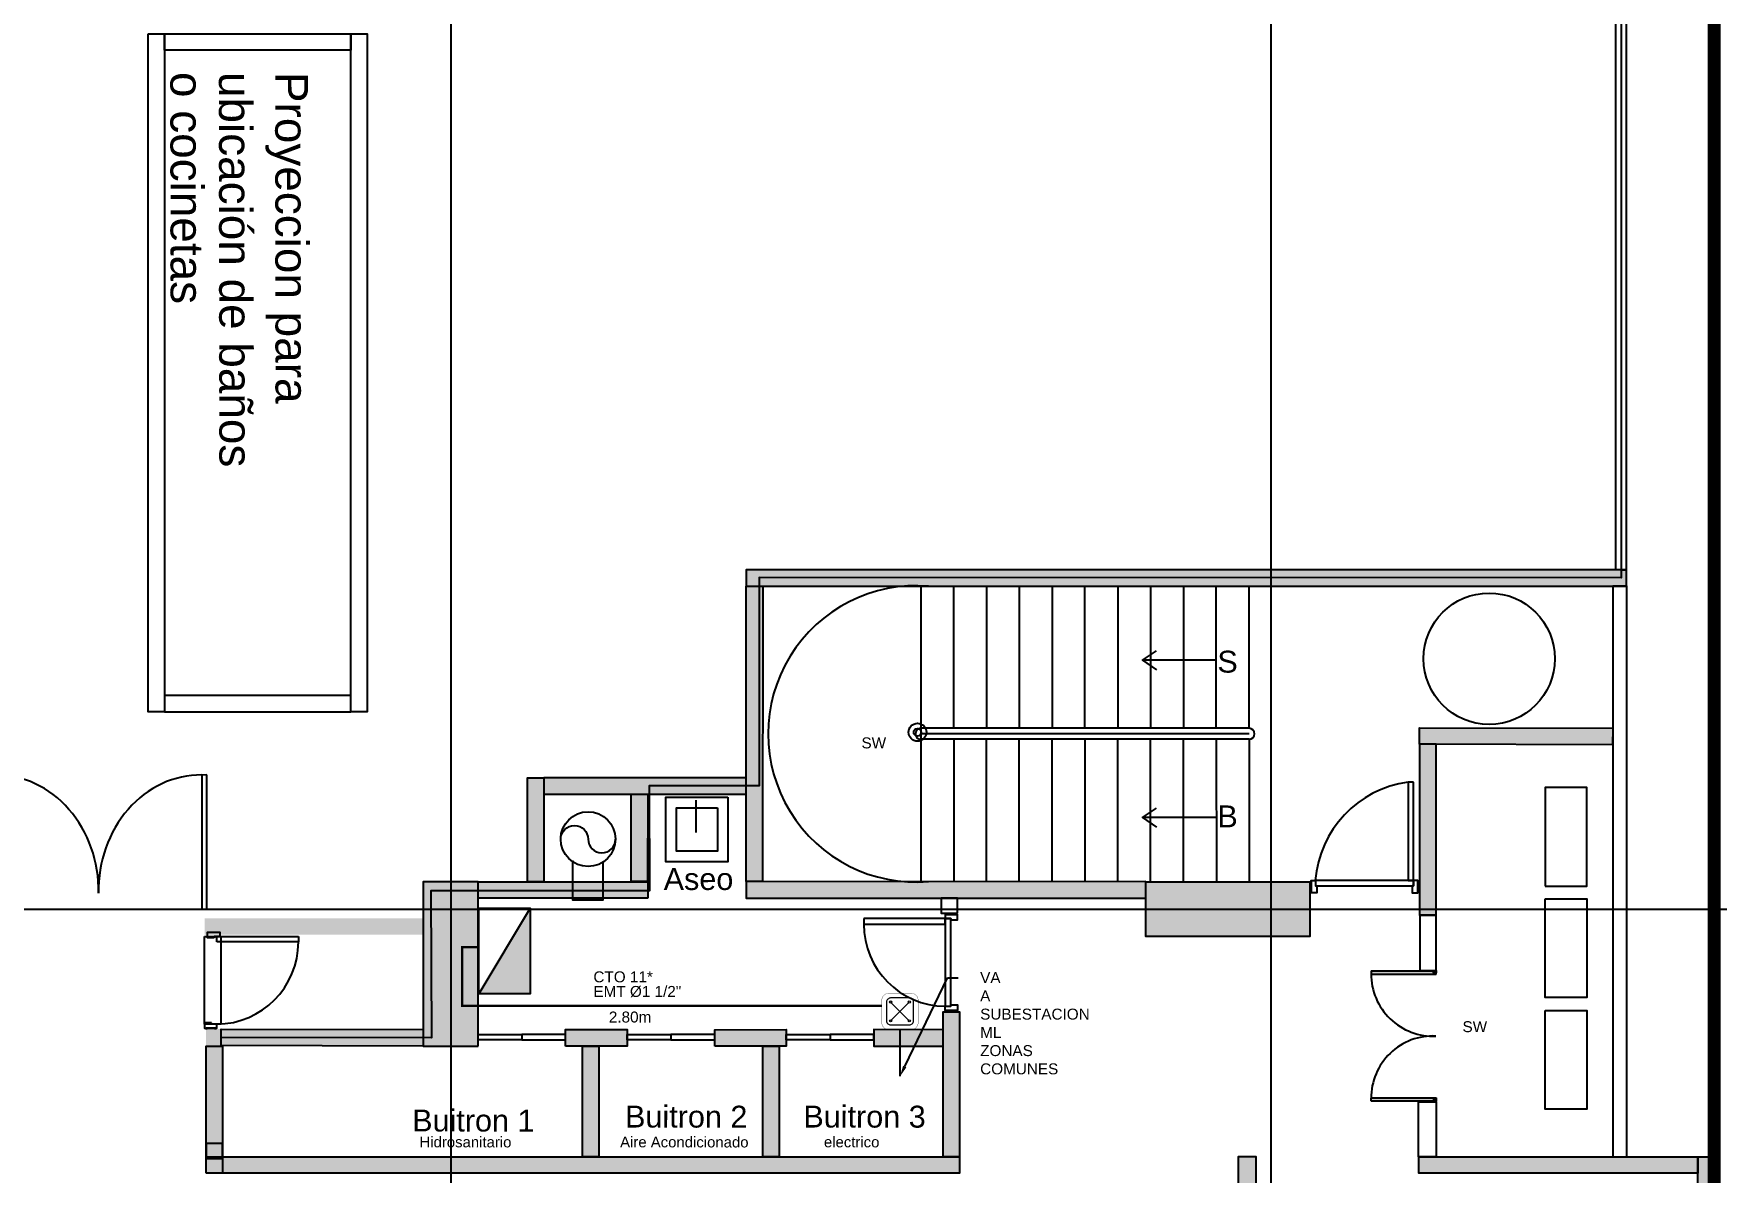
# Model space of a CAD drawing. Header units: metres. Extents: x 357 to 1031, y 43 to 2905.
# Drawn here: x 515.7 to 531.09, y 2480.95 to 2491.36 of the extents above; entities that cross this region are included whole.
import ezdxf
from ezdxf import colors
from ezdxf.entities.mleader import LeaderData, LeaderLine
from ezdxf.lldxf.tags import DXFTag
from ezdxf.math import Vec2, Vec3

# ---------------------------------------------------------------- set-up
doc = ezdxf.new("R2010")
doc.units = ezdxf.units.M
doc.linetypes.add('HIDDEN', pattern=[9.525, 6.35, -3.175])
doc.linetypes.add('LÍNEAS_OCULTASX2', pattern=[0.75, 0.5, -0.25])
for name, color, linetype, lineweight in [('-CN-GYD-ILUMINACIÓN', 3, 'Continuous', 20), ('-CN-GYD-TUBERÍA TOMACORRIENTE PVC', 86, 'Continuous', 18), ('TEXTOS', 250, 'Continuous', 20)]:
    doc.layers.add(name, color=color, linetype=linetype, lineweight=lineweight)
for name, color, linetype in [('AIRE ACONDICIONADO', 50, 'Continuous'), ('CAJA DE PASO', 86, 'Continuous'), ('GG_PISO 5', 8, 'Continuous'), ('TB', 7, 'Continuous'), ('TEXTOS MEDIDAS', 7, 'Continuous')]:
    doc.layers.add(name, color=color, linetype=linetype)
doc.styles.get("Standard").update_dxf_attribs({"font": 'arial.ttf'})
tags = doc.linetypes.add('EMT_LINE', pattern='A,0.5,-0.2,["EMT",Standard,S=0.1,R=0,X=-0.1,Y=-0.05],-0.25', length=0.95).pattern_tags.tags
tags[6] = DXFTag(74, 10)

# ---------------------------------------------------------------- blocks, each defined once
blk = doc.blocks.new('AU_SENSOR MOVIMIENTO')
at = {"color": 0}
for radius in [0.08, 0.034]:
    blk.add_circle((0, 0), radius, dxfattribs=at)
blk = doc.blocks.new('A$Cec4fd115')
at = {"layer": 'GG_PISO 5', "linetype": 'HIDDEN'}
for points in [[(0.051, 0.001), (0, 0.002), (0, 1.226), (0.051, 1.225)], [(2.183, 0), (2.234, 0.001), (2.234, 1.226), (2.183, 1.225)]]:
    blk.add_lwpolyline(points, close=True, dxfattribs=at)
at = {"layer": 'GG_PISO 5'}
for centre, start, end in [((0.06, 0.169), 358.8254, 90.5063), ((2.174, 0.169), 89.4937, 181.1746)]:
    blk.add_arc(centre, 1.057, start, end, dxfattribs=at)
blk = doc.blocks.new('TB')
at = {"layer": 'TB'}
h = blk.add_hatch(color=256, dxfattribs=at)
h.dxf.hatch_style = 1
h.paths.add_polyline_path([(0.1564, 0), (-0.1564, 0.1562), (-0.1564, 0)])
blk.add_lwpolyline([(-0.1564, 0.1562), (0.1564, 0.1562), (0.1564, 0), (-0.1564, 0)], close=True, dxfattribs=at)
blk.add_lwpolyline([(0.1564, 0), (-0.1564, 0.1562)], dxfattribs=at)
blk = doc.blocks.new('Caja de paso')
at = {"layer": '-CN-GYD-TUBERÍA TOMACORRIENTE PVC', "const_width": 0.00173}
blk.add_lwpolyline([(-0.111, 0.067), (-0.111, -0.067, 0.414214), (-0.067, -0.111), (0.067, -0.111, 0.414214), (0.111, -0.067), (0.111, 0.067, 0.414214), (0.067, 0.111), (-0.067, 0.111, 0.414214)], format="xyb", close=True, dxfattribs=at)
at = {"layer": '-CN-GYD-TUBERÍA TOMACORRIENTE PVC'}
blk.add_lwpolyline([(-0.057, -0.082), (0.057, -0.082, 0.414214), (0.082, -0.057), (0.082, 0.057, 0.414214), (0.057, 0.082), (-0.057, 0.082, 0.414214), (-0.082, 0.057), (-0.082, -0.057, 0.414214)], format="xyb", close=True, dxfattribs=at)
at = {"layer": '-CN-GYD-TUBERÍA TOMACORRIENTE PVC', "linetype": 'LÍNEAS_OCULTASX2'}
for points in [[(-0.057, 0.057), (0.057, -0.057)], [(0.057, 0.057), (-0.057, -0.057)]]:
    blk.add_lwpolyline(points, dxfattribs=at)
at = {"layer": '-CN-GYD-TUBERÍA TOMACORRIENTE PVC'}
for centre in [(-0.057, 0.057), (0.057, 0.057), (-0.057, -0.057), (0.057, -0.057)]:
    blk.add_circle(centre, 0.00665, dxfattribs=at)

msp = doc.modelspace()

# ---------------------------------------------------------------- hatches: boundary and pattern name
at = {"layer": 'GG_PISO 5'}
h = msp.add_hatch(color=256, dxfattribs=at)
h.paths.add_polyline_path([(511.26, 2527.915), (510.76, 2527.915), (510.76, 2529.415), (511.26, 2529.415)])
h.paths.add_polyline_path([(503.76, 2527.915), (503.26, 2527.915), (503.26, 2529.415), (503.76, 2529.415)])
h.paths.add_polyline_path([(527.257, 2527.915), (526.757, 2527.915), (526.757, 2529.415), (527.257, 2529.415)])
h.paths.add_polyline_path([(519.759, 2527.915), (519.259, 2527.915), (519.259, 2529.415), (519.759, 2529.415)])
h.paths.add_polyline_path([(527.757, 2519.39), (527.757, 2518.89), (526.257, 2518.89), (526.257, 2519.39)])
h.paths.add_polyline_path([(511.76, 2519.39), (511.76, 2518.89), (510.26, 2518.89), (510.26, 2519.39)])
h.paths.add_polyline_path([(518.76, 2519.39), (518.76, 2518.89), (520.26, 2518.89), (520.26, 2519.39)])
h.paths.add_polyline_path([(502.76, 2519.39), (502.76, 2518.89), (504.26, 2518.89), (504.26, 2519.39)])
h.paths.add_polyline_path([(527.757, 2511.39), (527.757, 2510.89), (526.257, 2510.89), (526.257, 2511.39)])
h.paths.add_polyline_path([(511.76, 2511.39), (511.76, 2510.89), (510.26, 2510.89), (510.26, 2511.39)])
h.paths.add_polyline_path([(518.76, 2511.39), (518.76, 2510.89), (520.26, 2510.89), (520.26, 2511.39)])
h.paths.add_polyline_path([(502.76, 2511.39), (502.76, 2510.89), (504.26, 2510.89), (504.26, 2511.39)])
h.paths.add_polyline_path([(527.757, 2501.29), (527.757, 2500.79), (526.257, 2500.79), (526.257, 2501.29)])
h.paths.add_polyline_path([(511.76, 2501.29), (511.76, 2500.79), (510.26, 2500.79), (510.26, 2501.29)])
h.paths.add_polyline_path([(518.76, 2501.29), (518.76, 2500.79), (520.26, 2500.79), (520.26, 2501.29)])
h.paths.add_polyline_path([(502.76, 2501.29), (502.76, 2500.79), (504.26, 2500.79), (504.26, 2501.29)])
h.paths.add_polyline_path([(527.757, 2493.29), (527.757, 2492.79), (526.257, 2492.79), (526.257, 2493.29)])
h.paths.add_polyline_path([(511.76, 2493.29), (511.76, 2492.79), (510.26, 2492.79), (510.26, 2493.29)])
h.paths.add_polyline_path([(518.76, 2493.29), (518.76, 2492.79), (520.26, 2492.79), (520.26, 2493.29)])
h.paths.add_polyline_path([(502.76, 2493.29), (502.76, 2492.79), (504.26, 2492.79), (504.26, 2493.29)])
h.paths.add_polyline_path([(519.759, 2483.613), (519.259, 2483.613), (519.259, 2482.117), (519.759, 2482.117)])
h.paths.add_polyline_path([(525.862, 2483.615), (527.362, 2483.615), (527.362, 2483.115), (525.862, 2483.115)])
h.paths.add_polyline_path([(503.76, 2482.115), (503.76, 2483.615), (503.26, 2483.615), (503.26, 2482.115)])
h.paths.add_polyline_path([(511.26, 2482.115), (511.26, 2483.311), (510.76, 2483.311), (510.76, 2482.115)])
h.paths.add_polyline_path([(526.757, 2475.09), (526.757, 2477.49), (527.257, 2477.49), (527.257, 2475.09)])
h.paths.add_polyline_path([(519.259, 2477.49), (519.259, 2475.09), (519.759, 2475.09), (519.759, 2477.49)])
h.paths.add_polyline_path([(510.76, 2477.49), (510.76, 2475.09), (511.26, 2475.09), (511.26, 2477.49)])
h.paths.add_polyline_path([(503.76, 2477.49), (503.76, 2475.09), (503.26, 2475.09), (503.26, 2477.49)])
at = {"layer": 'GG_PISO 5', "ltscale": 0.03}
h = msp.add_hatch(color=256, dxfattribs=at)
h.dxf.hatch_style = 1
h.paths.add_polyline_path([(511.26, 2483.311), (511.26, 2483.164), (512.037, 2483.162), (512.037, 2483.312)])
h.paths.add_polyline_path([(512.25, 2483.311), (512.433, 2483.311), (512.433, 2482.265), (512.25, 2482.265)])
h.paths.add_polyline_path([(514.319, 2482.115), (514.319, 2482.265), (511.26, 2482.265), (511.26, 2482.115)])
h.paths.add_polyline_path([(510.91, 2477.491), (510.91, 2482.116), (510.76, 2482.116), (510.76, 2477.857), (510.76, 2477.491)])
h.paths.add_polyline_path([(514.319, 2478.94), (514.169, 2478.94), (514.169, 2482.115), (514.319, 2482.115)])
h.paths.add_polyline_path([(512.919, 2479.09), (512.919, 2477.401), (513.069, 2477.401), (513.069, 2479.09)])
h.paths.add_polyline_path([(513.069, 2477.401), (513.219, 2477.401), (513.219, 2477.551), (513.069, 2477.551)])
h.paths.add_polyline_path([(514.319, 2477.551), (514.169, 2477.551), (514.169, 2476.901), (514.319, 2476.901)])
h.paths.add_polyline_path([(514.119, 2477.401), (514.169, 2477.401), (514.169, 2477.551), (514.119, 2477.551)])
h.paths.add_polyline_path([(514.169, 2475.701), (514.169, 2475.206), (514.319, 2475.206), (514.319, 2475.701)])
h.paths.add_polyline_path([(510.76, 2475.056), (514.319, 2475.056), (514.319, 2475.206), (511.26, 2475.206), (511.26, 2475.091), (510.76, 2475.091)])
h.paths.add_polyline_path([(517.635, 2477.551), (517.635, 2477.401), (517.068, 2477.401), (517.068, 2475.036), (516.918, 2475.036), (516.918, 2477.551)])
h.paths.add_polyline_path([(520.187, 2477.551), (520.187, 2477.401), (519.759, 2477.401), (519.759, 2477.491), (519.259, 2477.491), (519.259, 2477.401), (518.835, 2477.401), (518.835, 2477.551)])
h.paths.add_polyline_path([(517.068, 2475.036), (524.111, 2475.036), (524.111, 2475.189), (517.068, 2475.189)])
h.paths.add_polyline_path([(522.386, 2477.551), (522.386, 2477.401), (521.387, 2477.401), (521.387, 2477.551)])
h.paths.add_polyline_path([(521.812, 2475.189), (521.962, 2475.189), (521.962, 2477.401), (521.812, 2477.401), (521.812, 2477.403), (521.812, 2475.189), (521.812, 2475.189)])
h.paths.add_polyline_path([(523.586, 2477.551), (523.586, 2477.401), (524.111, 2477.401), (524.111, 2475.036), (524.261, 2475.036), (524.261, 2477.551)])
h.paths.add_polyline_path([(527.257, 2475.191), (531.058, 2475.191), (531.058, 2475.041), (526.707, 2475.041), (526.707, 2477.49), (526.757, 2477.49), (526.757, 2475.09), (527.257, 2475.09)])
h.paths.add_polyline_path([(530.492, 2476.695), (530.492, 2475.191), (530.342, 2475.191), (530.342, 2476.695)], flags=17)
h.paths.add_polyline_path([(530.492, 2476.695), (530.908, 2476.695), (530.908, 2476.545), (530.492, 2476.545)], flags=17)
h.paths.add_polyline_path([(531.058, 2476.695), (531.058, 2475.191), (530.908, 2475.191), (530.908, 2476.695)])
h.paths.add_polyline_path([(526.871, 2477.49), (526.871, 2481.103), (526.707, 2481.103), (526.707, 2477.49)])
h.paths.add_polyline_path([(527.914, 2479.011), (530.908, 2479.011), (530.908, 2478.861), (527.914, 2478.861)])
h.paths.add_polyline_path([(528.366, 2479.95), (528.366, 2479.011), (528.516, 2479.011), (528.516, 2479.95)])
h.paths.add_polyline_path([(527.007, 2479.011), (526.871, 2479.011), (526.871, 2478.861), (527.007, 2478.861)])
h.paths.add_polyline_path([(531.058, 2481.103), (531.058, 2479.899), (530.908, 2479.899), (530.908, 2481.103)])
h.paths.add_polyline_path([(528.359, 2481.103), (530.908, 2481.103), (530.908, 2480.953), (528.359, 2480.953)])
h.paths.add_polyline_path([(528.366, 2484.871), (528.366, 2483.31), (528.516, 2483.31), (528.516, 2484.871)])
h.paths.add_polyline_path([(530.13, 2484.867), (528.366, 2484.871), (528.366, 2485.021), (530.131, 2485.017)])
h.paths.add_polyline_path([(525.862, 2483.617), (522.21, 2483.617), (522.21, 2483.467), (525.862, 2483.467)])
h.paths.add_polyline_path([(524.161, 2481.103), (524.011, 2481.103), (524.011, 2482.428), (524.161, 2482.428)])
h.paths.add_polyline_path([(524.011, 2482.114), (524.011, 2482.264), (523.377, 2482.265), (523.377, 2482.115)])
h.paths.add_polyline_path([(522.512, 2481.103), (522.362, 2481.103), (522.362, 2482.114), (522.512, 2482.114)])
h.paths.add_polyline_path([(521.923, 2482.114), (521.923, 2482.264), (522.577, 2482.265), (522.577, 2482.115)])
h.paths.add_polyline_path([(520.56, 2482.115), (520.56, 2482.265), (521.123, 2482.265), (521.123, 2482.115)])
h.paths.add_polyline_path([(520.863, 2481.103), (520.713, 2481.103), (520.713, 2482.115), (520.863, 2482.115)])
h.paths.add_polyline_path([(517.273, 2482.121), (517.273, 2482.271), (519.259, 2482.265), (519.259, 2482.115)])
h.paths.add_polyline_path([(522.21, 2483.617), (522.211, 2486.316), (522.361, 2486.316), (522.361, 2483.617)])
h.paths.add_polyline_path([(530.258, 2486.466), (522.21, 2486.466), (522.21, 2486.316), (530.258, 2486.316)])
h.paths.add_polyline_path([(517.412, 2482.115), (517.412, 2482.153), (517.412, 2482.174)])
h.paths.add_polyline_path([(517.273, 2481.103), (517.273, 2481.088), (517.273, 2481.088), (517.273, 2480.953), (524.161, 2480.953), (524.161, 2481.103)])
h = msp.add_hatch(color=256, dxfattribs=at)
h.dxf.hatch_style = 1
h.paths.add_polyline_path([(522.21, 2484.566), (520.36, 2484.566), (520.359, 2484.416), (521.16, 2484.415), (521.159, 2483.617), (519.759, 2483.615), (519.759, 2483.465), (521.31, 2483.466), (521.31, 2484.416), (522.21, 2484.416)])
h.paths.add_polyline_path([(520.36, 2484.566), (520.359, 2483.615), (520.209, 2483.617), (520.21, 2484.566)], flags=16)
h = msp.add_hatch(color=256, dxfattribs=at)
h.dxf.hatch_style = 1
h.paths.add_polyline_path([(519.259, 2483.273), (519.259, 2483.282), (517.26, 2483.282), (517.26, 2483.132), (519.259, 2483.132), (519.259, 2483.23), (519.259, 2483.23)])
at = {"layer": 'GG_PISO 5'}
h = msp.add_hatch(color=256, dxfattribs=at)
edge = h.paths.add_edge_path()
edge.add_line((528.518, 2482.799), (527.927, 2482.799))
edge.add_arc((527.927, 2482.795), 0.00469, 89.9997, 179.9997)
edge.add_line((527.923, 2482.795), (527.923, 2482.776))
edge.add_arc((527.927, 2482.776), 0.00469, 179.9997, 269.9997)
edge.add_line((527.927, 2482.771), (528.513, 2482.771))
edge.add_arc((528.513, 2482.776), 0.00469, 269.9997, 359.9997)
edge.add_line((528.518, 2482.776), (528.518, 2482.799))
at = {"layer": 'GG_PISO 5', "ltscale": 0.03}
h = msp.add_hatch(color=256, dxfattribs=at)
h.dxf.hatch_style = 1
h.paths.add_polyline_path([(517.425, 2482.115), (517.275, 2482.115), (517.275, 2481.103), (517.425, 2481.103)])
at = {"layer": 'GG_PISO 5'}
h = msp.add_hatch(color=256, dxfattribs=at)
edge = h.paths.add_edge_path()
edge.add_line((528.518, 2481.613), (527.927, 2481.613))
edge.add_arc((527.927, 2481.618), 0.00469, 180.0003, 270.0003, ccw=False)
edge.add_line((527.923, 2481.618), (527.923, 2481.637))
edge.add_arc((527.927, 2481.637), 0.00469, 90.0003, 180.0003, ccw=False)
edge.add_line((527.927, 2481.642), (528.513, 2481.642))
edge.add_arc((528.513, 2481.637), 0.00469, 0.0003, 90.0003, ccw=False)
edge.add_line((528.518, 2481.637), (528.518, 2481.613))

# ---------------------------------------------------------------- linework, layer by layer
at = {"layer": '-CN-GYD-ILUMINACIÓN', "color": 3, "extrusion": (0, 0, -1)}
msp.add_line((528.721, 2481.1), (528.368, 2481.1), dxfattribs=at)
at = {"layer": 'AIRE ACONDICIONADO', "linetype": 'EMT_LINE', "ltscale": 40, "const_width": 0.02}
for points in [[(519.767, 2483.019), (519.615, 2483.019), (519.615, 2482.483), (523.45, 2482.483)], [(523.616, 2482.264), (523.616, 2481.837)]]:
    msp.add_lwpolyline(points, dxfattribs=at)
at = {"layer": 'GG_PISO 5'}
for p, q in [((519.51, 2531.685), (519.51, 2472.125)), ((527.007, 2531.685), (527.007, 2472.125)), ((527.007, 2531.685), (527.007, 2472.125)), ((523.807, 2486.317), (523.807, 2483.617)), ((524.107, 2485.017), (524.107, 2486.317)), ((524.407, 2486.317), (524.407, 2485.017)), ((524.707, 2486.317), (524.707, 2485.017)), ((525.007, 2486.317), (525.007, 2485.017)), ((525.307, 2485.017), (525.307, 2486.317)), ((525.607, 2486.317), (525.607, 2485.017)), ((525.907, 2486.317), (525.907, 2485.017)), ((526.207, 2486.317), (526.207, 2485.017)), ((526.507, 2485.017), (526.507, 2486.317)), ((526.807, 2485.017), (526.807, 2486.317)), ((526.807, 2485.017), (523.807, 2485.017)), ((526.807, 2484.967), (523.807, 2484.967)), ((526.807, 2484.917), (523.807, 2484.917)), ((524.107, 2484.917), (524.107, 2483.617)), ((524.407, 2483.617), (524.407, 2484.917)), ((524.707, 2483.617), (524.707, 2484.917)), ((525.007, 2483.617), (525.007, 2484.917)), ((525.307, 2484.917), (525.307, 2483.617)), ((525.607, 2483.617), (525.607, 2484.917)), ((525.907, 2483.617), (525.907, 2484.917)), ((526.207, 2483.617), (526.207, 2484.917)), ((526.507, 2484.917), (526.508, 2483.616)), ((526.807, 2484.917), (526.807, 2483.617)), ((521.75, 2484.362), (521.75, 2484.065)), ((501.38, 2483.365), (533.042, 2483.365)), ((528.459, 2482.802), (528.459, 2482.806)), ((528.459, 2482.806), (528.516, 2482.806)), ((528.516, 2482.802), (528.459, 2482.802)), ((528.492, 2482.783), (528.492, 2482.802)), ((528.492, 2482.802), (528.516, 2482.802)), ((528.511, 2482.778), (528.497, 2482.778)), ((528.516, 2482.806), (528.516, 2482.802)), ((528.516, 2482.802), (528.516, 2482.783)), ((528.516, 2481.611), (528.459, 2481.611)), ((528.459, 2481.611), (528.459, 2481.606)), ((528.459, 2481.606), (528.516, 2481.606)), ((528.492, 2481.63), (528.492, 2481.611)), ((528.492, 2481.611), (528.516, 2481.611)), ((528.511, 2481.634), (528.497, 2481.634)), ((528.516, 2481.611), (528.516, 2481.63)), ((528.516, 2481.606), (528.516, 2481.611))]:
    msp.add_line(p, q, dxfattribs=at)
at = {"layer": 'GG_PISO 5', "ltscale": 5, "const_width": 0.12}
msp.add_lwpolyline([(499.466, 2529.416), (531.058, 2529.416), (531.058, 2474.941), (499.466, 2474.941)], close=True, dxfattribs=at)
at = {"layer": 'GG_PISO 5'}
for points in [[(514.319, 2481.045), (514.242, 2481.045), (514.242, 2482.185), (510.832, 2482.185), (510.832, 2477.237), (500.319, 2477.241), (500.319, 2526.092), (503.33, 2526.092), (503.337, 2529.061), (513.89, 2529.061), (513.89, 2527.787), (517.342, 2527.798), (517.342, 2529.03), (519.685, 2529.019), (519.685, 2526.262), (530.208, 2526.262), (530.208, 2486.393), (522.328, 2486.395), (522.328, 2484.492), (521.325, 2484.493), (521.327, 2483.533), (519.329, 2483.533), (519.335, 2482.189), (517.412, 2482.194)], [(526.507, 2485.639), (525.832, 2485.639), (525.962, 2485.725)], [(526.507, 2485.639), (525.832, 2485.639), (525.962, 2485.552)], [(526.507, 2484.202), (525.832, 2484.202), (525.962, 2484.288)], [(526.507, 2484.202), (525.832, 2484.202), (525.962, 2484.115)], [(520.899, 2483.794), (520.899, 2483.447), (520.625, 2483.447), (520.625, 2483.811)], [(527.362, 2483.615), (527.375, 2483.615), (527.375, 2483.528), (527.362, 2483.528)], [(527.425, 2483.577), (527.425, 2483.515), (527.375, 2483.515), (527.375, 2483.628), (527.413, 2483.628), (527.413, 2483.577), (527.425, 2483.577)], [(528.299, 2483.577), (528.299, 2483.515), (528.349, 2483.515), (528.349, 2483.628), (528.311, 2483.628), (528.311, 2483.577), (528.299, 2483.577)], [(528.362, 2483.615), (528.349, 2483.615), (528.349, 2483.528), (528.362, 2483.528)], [(524.08, 2483.267), (524.142, 2483.267), (524.142, 2483.317), (524.03, 2483.317), (524.03, 2483.279), (524.08, 2483.279), (524.08, 2483.267)], [(524.042, 2483.33), (524.042, 2483.317), (524.129, 2483.317), (524.129, 2483.33)], [(517.347, 2483.104), (517.286, 2483.104), (517.286, 2483.154), (517.398, 2483.154), (517.398, 2483.116), (517.347, 2483.116), (517.347, 2483.104)], [(524.08, 2482.491), (524.142, 2482.491), (524.142, 2482.44), (524.03, 2482.44), (524.03, 2482.478), (524.08, 2482.478), (524.08, 2482.491)], [(524.042, 2482.428), (524.042, 2482.44), (524.129, 2482.44), (524.129, 2482.428)], [(517.322, 2482.328), (517.26, 2482.328), (517.26, 2482.277), (517.373, 2482.277), (517.373, 2482.315), (517.322, 2482.315), (517.322, 2482.328)], [(517.36, 2482.265), (517.36, 2482.277), (517.273, 2482.277), (517.273, 2482.265)], [(517.275, 2480.953), (517.275, 2482.115), (517.425, 2482.115), (517.425, 2480.953)], [(517.273, 2481.103), (524.161, 2481.103), (524.161, 2480.953), (517.273, 2480.953)]]:
    msp.add_lwpolyline(points, dxfattribs=at)
for points in [[(530.158, 2526.191), (530.208, 2526.191), (530.208, 2486.466), (530.158, 2486.466)], [(530.258, 2526.191), (530.208, 2526.191), (530.208, 2486.466), (530.258, 2486.466)], [(516.744, 2491.362), (516.894, 2491.362), (516.894, 2485.167), (516.744, 2485.167)], [(518.596, 2491.362), (518.596, 2491.212), (516.894, 2491.212), (516.894, 2491.362)], [(518.596, 2491.362), (518.746, 2491.362), (518.746, 2485.167), (518.596, 2485.167)], [(530.258, 2486.466), (522.21, 2486.466), (522.21, 2486.316), (530.258, 2486.316)], [(522.21, 2483.617), (522.211, 2486.316), (522.361, 2486.316), (522.36, 2483.617)], [(530.131, 2481.103), (530.261, 2481.103), (530.261, 2486.316), (530.131, 2486.316)], [(518.596, 2485.167), (518.596, 2485.317), (516.894, 2485.317), (516.894, 2485.167)], [(530.13, 2484.867), (528.366, 2484.871), (528.366, 2485.021), (530.131, 2485.017)], [(528.366, 2484.871), (528.366, 2483.31), (528.516, 2483.31), (528.516, 2484.871)], [(520.36, 2484.566), (520.36, 2483.615), (520.21, 2483.615), (520.21, 2484.566)], [(522.21, 2484.566), (520.36, 2484.566), (520.36, 2484.416), (522.21, 2484.416)], [(521.31, 2484.416), (521.309, 2483.617), (521.159, 2483.617), (521.16, 2484.416)], [(522.044, 2484.387), (522.044, 2483.798), (521.476, 2483.798), (521.476, 2484.387)], [(529.514, 2483.575), (529.895, 2483.575), (529.895, 2484.477), (529.514, 2484.477)], [(521.947, 2484.29), (521.947, 2483.896), (521.574, 2483.896), (521.574, 2484.29)], [(519.759, 2482.115), (519.759, 2483.615), (519.259, 2483.615), (519.259, 2482.115)], [(521.31, 2483.466), (519.759, 2483.465), (519.759, 2483.615), (521.31, 2483.616)], [(525.862, 2483.617), (522.21, 2483.616), (522.21, 2483.466), (525.862, 2483.467)], [(525.862, 2483.615), (527.362, 2483.615), (527.362, 2483.115), (525.862, 2483.115)], [(528.311, 2483.577), (528.311, 2483.628), (527.413, 2483.628), (527.413, 2483.577)], [(524.142, 2483.33), (524.142, 2483.467), (523.992, 2483.467), (523.992, 2483.33)], [(529.514, 2483.459), (529.895, 2483.459), (529.895, 2482.557), (529.514, 2482.557)], [(524.08, 2483.279), (524.03, 2483.279), (524.03, 2482.478), (524.08, 2482.478)], [(528.516, 2483.31), (528.367, 2483.31), (528.367, 2482.806), (528.516, 2482.806)], [(517.26, 2483.116), (517.407, 2483.116), (517.407, 2482.315), (517.26, 2482.315)], [(524.161, 2481.103), (524.011, 2481.103), (524.011, 2482.428), (524.161, 2482.428)], [(529.514, 2482.441), (529.895, 2482.441), (529.895, 2481.539), (529.514, 2481.539)], [(517.412, 2482.119), (517.412, 2482.269), (519.259, 2482.265), (519.259, 2482.115)], [(520.16, 2482.221), (520.16, 2482.171), (519.759, 2482.171), (519.759, 2482.221)], [(520.16, 2482.221), (520.16, 2482.171), (520.56, 2482.171), (520.56, 2482.221)], [(520.56, 2482.115), (520.56, 2482.265), (521.123, 2482.265), (521.123, 2482.115)], [(521.523, 2482.221), (521.523, 2482.171), (521.123, 2482.171), (521.123, 2482.221)], [(521.523, 2482.221), (521.523, 2482.171), (521.923, 2482.171), (521.923, 2482.221)], [(521.923, 2482.114), (521.923, 2482.264), (522.577, 2482.265), (522.577, 2482.115)], [(522.977, 2482.221), (522.977, 2482.171), (522.577, 2482.171), (522.577, 2482.221)], [(522.977, 2482.221), (522.977, 2482.171), (523.377, 2482.171), (523.377, 2482.221)], [(524.011, 2482.114), (524.011, 2482.264), (523.377, 2482.265), (523.377, 2482.115)], [(520.863, 2481.103), (520.713, 2481.103), (520.713, 2482.115), (520.863, 2482.115)], [(522.512, 2481.103), (522.362, 2481.103), (522.362, 2482.114), (522.512, 2482.114)], [(528.516, 2481.103), (528.356, 2481.103), (528.356, 2481.606), (528.516, 2481.606)], [(517.273, 2481.225), (517.273, 2481.088), (517.423, 2481.088), (517.423, 2481.225)], [(526.871, 2477.49), (526.871, 2481.103), (526.707, 2481.103), (526.707, 2477.49)], [(528.359, 2481.103), (530.908, 2481.103), (530.908, 2480.953), (528.359, 2480.953)], [(531.058, 2481.103), (531.058, 2479.899), (530.908, 2479.899), (530.908, 2481.103)]]:
    msp.add_lwpolyline(points, close=True, dxfattribs=at)
at = {"layer": 'GG_PISO 5', "linetype": 'HIDDEN'}
for points in [[(528.261, 2483.628), (528.311, 2483.628), (528.311, 2484.526), (528.261, 2484.526)], [(524.03, 2483.229), (524.03, 2483.279), (523.286, 2483.279), (523.286, 2483.229)], [(517.373, 2483.066), (517.373, 2483.116), (518.117, 2483.116), (518.117, 2483.066)]]:
    msp.add_lwpolyline(points, close=True, dxfattribs=at)
at = {"layer": 'GG_PISO 5', "ltscale": 0.1}
msp.add_lwpolyline([(520.515, 2484.005, -1), (520.765, 2484.005, 1), (521.015, 2484.005)], format="xyb", dxfattribs=at)
at = {"layer": 'GG_PISO 5'}
for points in [[(528.518, 2482.799), (527.927, 2482.799, 0.414214), (527.923, 2482.795), (527.923, 2482.776, 0.414214), (527.927, 2482.771), (528.513, 2482.771, 0.414214), (528.518, 2482.776)], [(528.518, 2481.613), (527.927, 2481.613, -0.414214), (527.923, 2481.618), (527.923, 2481.637, -0.414214), (527.927, 2481.642), (528.513, 2481.642, -0.414214), (528.518, 2481.637)]]:
    msp.add_lwpolyline(points, format="xyb", close=True, dxfattribs=at)
for centre, radius in [((529.002, 2485.653), 0.6), ((528.504, 2482.785), 0.00234), ((528.504, 2481.627), 0.00234)]:
    msp.add_circle(centre, radius, dxfattribs=at)
at = {"layer": 'GG_PISO 5', "ltscale": 0.1}
msp.add_circle((520.765, 2484.005), 0.25, dxfattribs=at)
at = {"layer": 'GG_PISO 5'}
for centre, radius, start, end in [((523.765, 2484.966), 1.354, 85.3087, 274.6913), ((523.807, 2484.967), 0.05, 90, 270), ((526.807, 2484.967), 0.05, 270, 90), ((528.396, 2483.549), 0.987, 97.8945, 175.4314), ((524.036, 2483.229), 0.751, 180.044, 269.4867), ((517.366, 2483.066), 0.751, 270.5133, 359.956), ((528.497, 2482.783), 0.00469, 179.9997, 269.9997), ((528.511, 2482.783), 0.00469, 269.9997, 359.9997), ((528.497, 2481.63), 0.00469, 90.0003, 180.0003), ((528.511, 2481.63), 0.00469, 0.0003, 90.0003)]:
    msp.add_arc(centre, radius, start, end, dxfattribs=at)
at = {"layer": 'GG_PISO 5', "ltscale": 0.1}
for centre, start, end in [((528.491, 2482.774), 179.856, 272.4514), ((528.491, 2481.638), 87.5486, 180.144)]:
    msp.add_arc(centre, 0.569, start, end, dxfattribs=at)

# ---------------------------------------------------------------- block references
at = {"xscale": 0.885}
msp.add_blockref('A$Cec4fd115', (515.302, 2483.365), dxfattribs=at)
at = {"layer": 'CAJA DE PASO', "linetype": 'Continuous', "ltscale": 10, "xscale": 1.5, "yscale": 1.5, "zscale": 45.18280937220077}
msp.add_blockref('Caja de paso', (523.616, 2482.431), dxfattribs=at)
at = {"layer": 'GG_PISO 5', "xscale": 1.021946361346669, "yscale": 1.021946361346669, "zscale": 1.021946361346669, "rotation": 180}
msp.add_blockref('AU_SENSOR MOVIMIENTO', (523.776, 2484.981), dxfattribs=at)
at = {"layer": 'TB', "xscale": 2.5, "yscale": 3, "zscale": 1.5, "rotation": 90}
msp.add_blockref('TB', (520.235, 2482.984), dxfattribs=at)

# ---------------------------------------------------------------- texts
at = {"layer": 'GG_PISO 5'}
for s, height, rotation, p in [('o cocinetas', 0.3, 270.0669, (516.947, 2491.012)), ('ubicación de baños ', 0.3, 270.0669, (517.391, 2491.012)), ('Proyeccion para ', 0.3, 270.0669, (517.905, 2491.012)), ('S', 0.2, 359.9331, (526.517, 2485.526)), ('SW', 0.1, 359.9331, (523.264, 2484.834)), ('B', 0.2, 359.9331, (526.517, 2484.113)), ('Aseo', 0.2, 0.0669, (521.456, 2483.54)), ('SW', 0.1, 359.9331, (528.758, 2482.242)), ('Buitron 2', 0.2, 359.9331, (521.103, 2481.371)), ('Buitron 3 ', 0.2, 359.9331, (522.733, 2481.371)), ('Buitron 1', 0.2, 359.9331, (519.157, 2481.335)), ('Hidrosanitario', 0.09752, 359.9331, (519.224, 2481.19)), ('Aire Acondicionado', 0.09752, 359.9331, (521.058, 2481.19)), ('electrico', 0.0975, 359.9331, (522.921, 2481.19))]:
    msp.add_text(s, height=height, rotation=rotation, dxfattribs=at).set_placement(p)
at = {"layer": 'TEXTOS', "insert": (520.814, 2482.797), "char_height": 0.1, "width": 0.79711, "attachment_point": 1}
msp.add_mtext('\\A1;\\pxsm0.8;CTO 11*\\PEMT Ø1 1/2"       ', dxfattribs=at)
at = {"layer": 'TEXTOS MEDIDAS', "insert": (521.012, 2482.43), "char_height": 0.1, "attachment_point": 1}
msp.add_mtext_dynamic_manual_height_columns('\\pxqc;2.80m', width=0.27392, gutter_width=0.325, heights=[0], dxfattribs=at)

# ---------------------------------------------------------------- leaders
at = {"layer": 'TEXTOS'}
ml = msp.add_multileader_mtext('Standard', dxfattribs=at)
ml.set_content('VA A SUBESTACION ML\\P ZONAS COMUNES', color=256)
ml.set_leader_properties()
ml.build(insert=Vec2(0, 0))
ml.multileader.update_dxf_attribs({"dogleg_length": 1, "arrow_head_size": 0.1, "scale": 0.1})
ctx = ml.context
ctx.base_point, ctx.scale, ctx.char_height, ctx.arrow_head_size, ctx.landing_gap_size, ctx.plane_origin = Vec3(524.149, 2482.739), 0.1, 0.1, 0.1, 0.2, Vec3(526.63, 2538.14)
notes = []
notes.append((ctx, [(0, (1, 1, 0), (524.049, 2482.739), (1, 0), 0.1, [(0, [(523.616, 2481.837)], 0, [])])]))
ctx.mtext.insert, ctx.mtext.width, ctx.mtext.flow_direction = Vec3(524.349, 2482.79), 1.58743, 5
for ctx, leaders in notes:
    for number, flags, end, landing, length, lines in leaders:
        leader = LeaderData()
        leader.index, (leader.has_last_leader_line, leader.has_dogleg_vector, leader.attachment_direction) = number, flags
        leader.last_leader_point, leader.dogleg_vector, leader.dogleg_length = Vec3(end), Vec3(landing), length
        for number, points, colour, breaks in lines:
            line = LeaderLine()
            line.index, line.vertices, line.color, line.breaks = number, Vec3.list(points), colors.encode_raw_color(colour), breaks
            leader.lines.append(line)
        ctx.leaders.append(leader)

doc.saveas('drawing.dxf')
